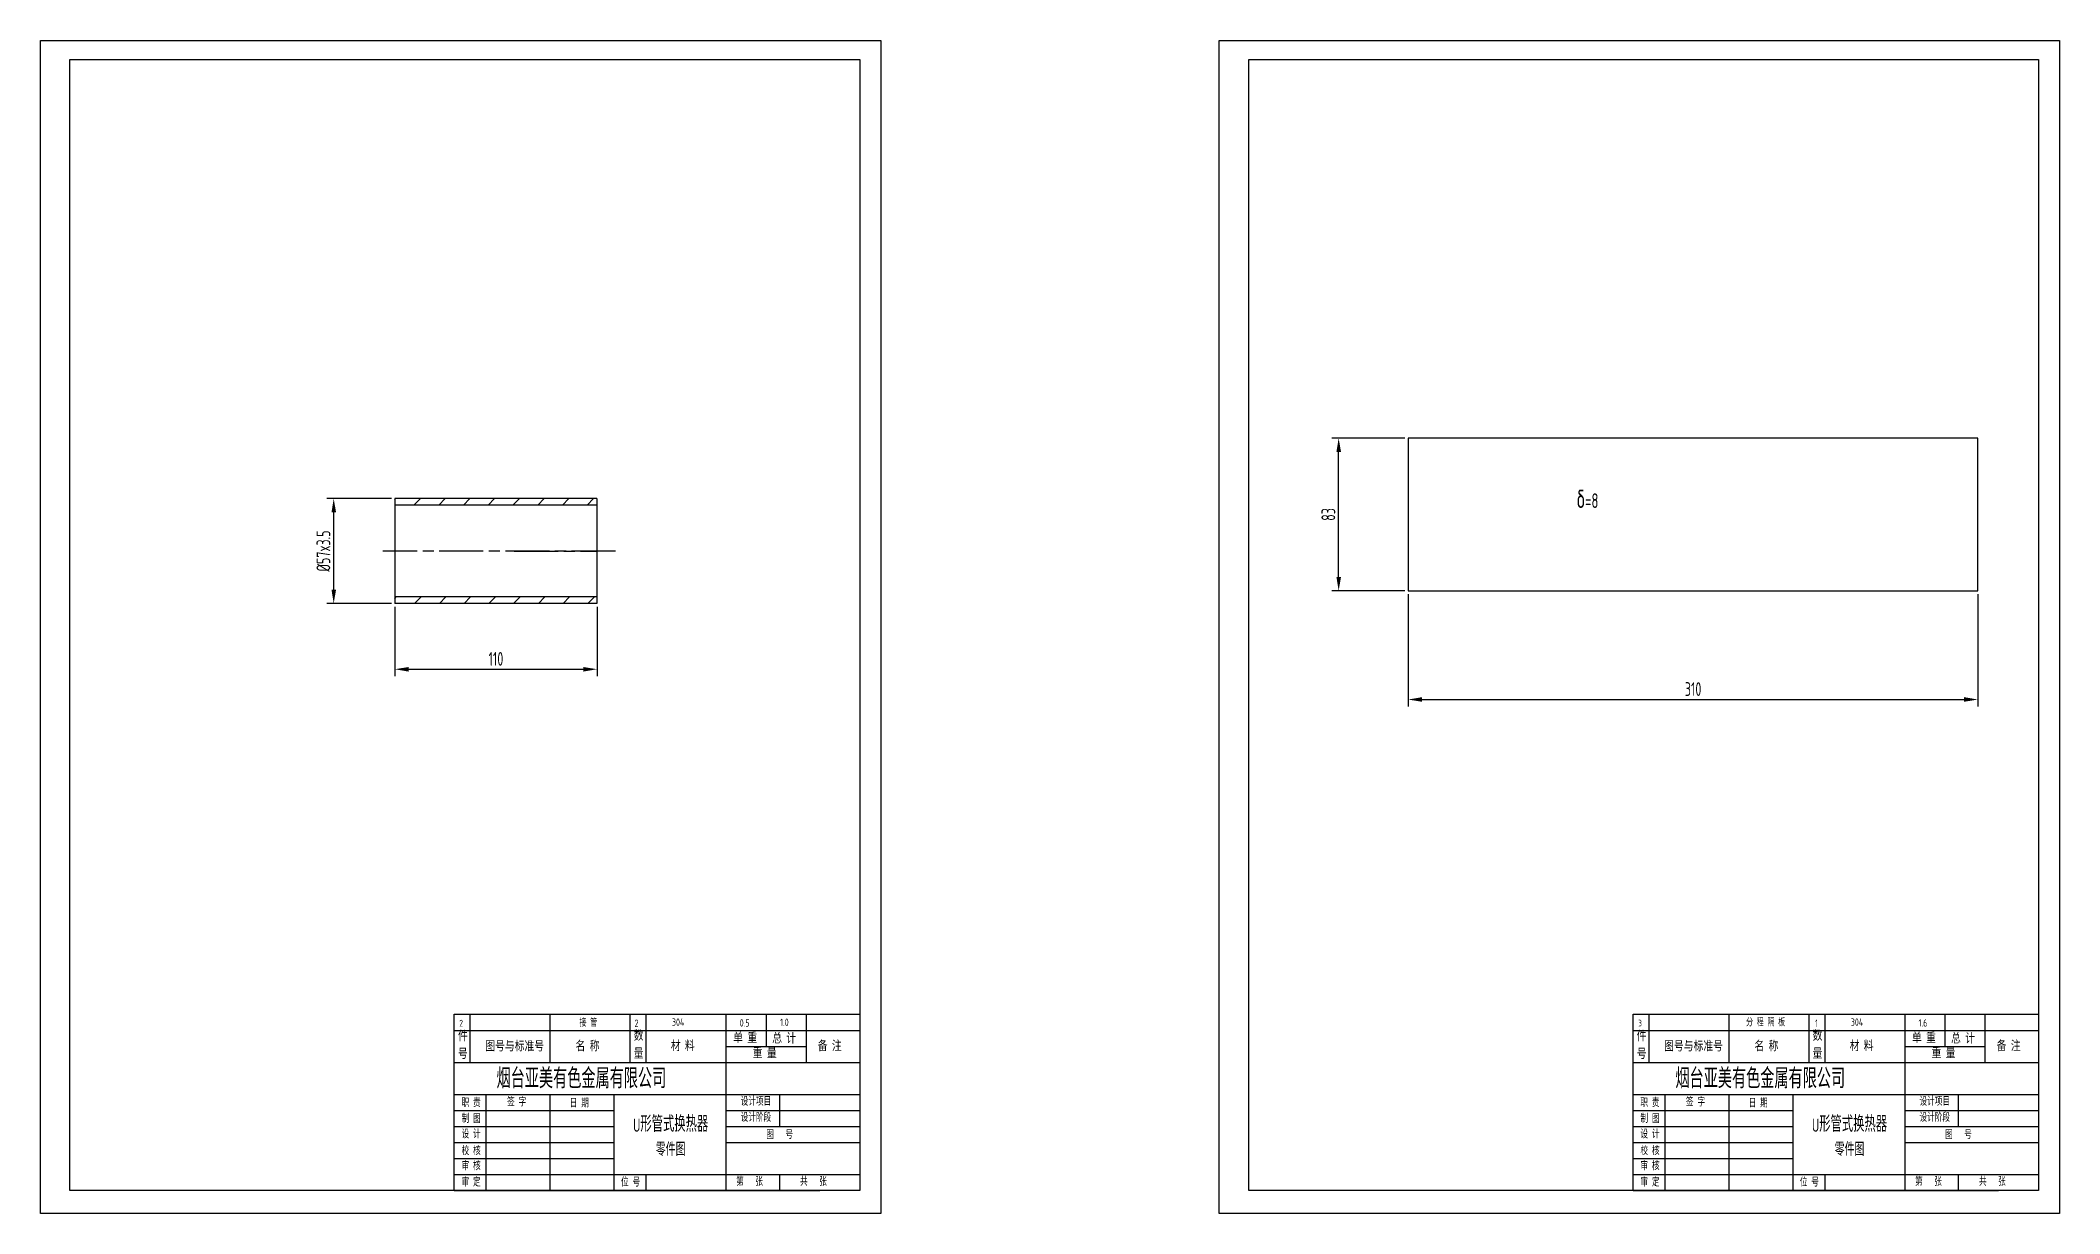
# Model space of a CAD drawing. Extents: x 1875 to 8428, y 2369 to 7964.
# Drawn here: x 3952 to 5051, y 3401 to 4039 of the extents above; entities that cross this region are included whole.
import ezdxf

# ---------------------------------------------------------------- set-up
doc = ezdxf.new("R2010")
doc.units = 0
doc.linetypes.add('ACAD_ISO08W100', pattern=[36, 24, -3, 6, -3])
doc.layers.get('DEFPOINTS').update_dxf_attribs({"linetype": 'CONTINUOUS'})
for name, color, linetype in [('中心线', 1, 'ACAD_ISO08W100'), ('实线', 6, 'CONTINUOUS'), ('文本', 4, 'CONTINUOUS'), ('标注', 3, 'CONTINUOUS')]:
    doc.layers.add(name, color=color, linetype=linetype)
doc.styles.get("Standard").update_dxf_attribs({"font": 'isocp.shx', "width": 0.707, "bigfont": 'hztxt.shx'})
doc.dimstyles.new('ISO-25', dxfattribs={"dimtxt": 2.5, "dimasz": 2.5, "dimexe": 1.25, "dimexo": 0.625, "dimtad": 1, "dimtxsty": 'STANDARD', "dimcen": 2.5, "dimazin": 3, "dimtfac": 1, "dimtmove": 0, "dimatfit": 3})

# ---------------------------------------------------------------- blocks, each defined once
blk = doc.blocks.new('*D47')
at = {"layer": 'DEFPOINTS', "color": 0}
for p in [(4145.2, 3732.8), (4255.2, 3732.8), (4255.2, 3697)]:
    blk.add_point(p, dxfattribs=at)
at = {"layer": '标注', "color": 3}
for p, q in [((4145.2, 3730.9), (4145.2, 3693.2)), ((4255.2, 3730.9), (4255.2, 3693.2)), ((4152.7, 3697), (4247.7, 3697))]:
    blk.add_line(p, q, dxfattribs=at)
for points in [[(4152.7, 3698.2), (4152.7, 3695.7), (4145.2, 3697)], [(4247.7, 3698.2), (4247.7, 3695.7), (4255.2, 3697)]]:
    blk.add_solid(points, dxfattribs=at)
at = {"layer": '标注', "color": 4, "insert": (4200.2, 3702.6), "char_height": 7.5, "attachment_point": 5}
blk.add_mtext('110', dxfattribs=at)
blk = doc.blocks.new('*D48')
at = {"layer": 'DEFPOINTS', "color": 0}
for p in [(4111.9, 3789.8), (4145.2, 3789.8), (4145.2, 3732.8)]:
    blk.add_point(p, dxfattribs=at)
at = {"layer": '标注', "color": 3}
for p, q in [((4143.3, 3789.8), (4108.2, 3789.8)), ((4111.9, 3740.3), (4111.9, 3782.3)), ((4143.3, 3732.8), (4108.2, 3732.8))]:
    blk.add_line(p, q, dxfattribs=at)
for points in [[(4110.7, 3782.3), (4113.2, 3782.3), (4111.9, 3789.8)], [(4110.7, 3740.3), (4113.2, 3740.3), (4111.9, 3732.8)]]:
    blk.add_solid(points, dxfattribs=at)
at = {"layer": '标注', "color": 4, "insert": (4106.3, 3761.3), "char_height": 7.5, "attachment_point": 5, "rotation": 90}
blk.add_mtext('%%c57x3.5', dxfattribs=at)
blk = doc.blocks.new('*D49')
at = {"layer": 'DEFPOINTS', "color": 0}
for p in [(4696.7, 3739.7), (5006.7, 3739.7), (5006.7, 3680.5)]:
    blk.add_point(p, dxfattribs=at)
at = {"layer": '标注', "color": 3}
for p, q in [((4696.7, 3737.8), (4696.7, 3676.8)), ((5006.7, 3737.8), (5006.7, 3676.8)), ((4704.2, 3680.5), (4999.2, 3680.5))]:
    blk.add_line(p, q, dxfattribs=at)
for points in [[(4704.2, 3681.8), (4704.2, 3679.3), (4696.7, 3680.5)], [(4999.2, 3681.8), (4999.2, 3679.3), (5006.7, 3680.5)]]:
    blk.add_solid(points, dxfattribs=at)
at = {"layer": '标注', "color": 4, "insert": (4851.7, 3686.2), "char_height": 7.5, "attachment_point": 5}
blk.add_mtext('310', dxfattribs=at)
blk = doc.blocks.new('*D50')
at = {"layer": 'DEFPOINTS', "color": 0}
for p in [(4658.8, 3822.7), (4696.7, 3822.7), (4696.7, 3739.7)]:
    blk.add_point(p, dxfattribs=at)
at = {"layer": '标注', "color": 3}
for p, q in [((4694.8, 3822.7), (4655.1, 3822.7)), ((4658.8, 3747.2), (4658.8, 3815.2)), ((4694.8, 3739.7), (4655.1, 3739.7))]:
    blk.add_line(p, q, dxfattribs=at)
for points in [[(4657.6, 3815.2), (4660.1, 3815.2), (4658.8, 3822.7)], [(4657.6, 3747.2), (4660.1, 3747.2), (4658.8, 3739.7)]]:
    blk.add_solid(points, dxfattribs=at)
at = {"layer": '标注', "color": 4, "insert": (4653.2, 3781.2), "char_height": 7.5, "attachment_point": 5, "rotation": 90}
blk.add_mtext('83', dxfattribs=at)

msp = doc.modelspace()

# ---------------------------------------------------------------- hatches: boundary and pattern name
at = {"layer": '实线'}
h = msp.add_hatch(dxfattribs=at)
h.set_pattern_fill('ANSI31', color=256, scale=3, style=0)
h.set_pattern_definition([(45, (-641.005, 0), (-6.735192, 6.735192), [])])
h.paths.add_polyline_path([(4145.162, 3789.804), (4145.162, 3786.304), (4255.162, 3786.304), (4255.162, 3789.804)])
h.paths.add_polyline_path([(4255.162, 3732.804), (4255.162, 3736.304), (4145.162, 3736.304), (4145.162, 3732.804)])

# ---------------------------------------------------------------- linework, layer by layer
at = {"layer": '中心线'}
for p, q in [((4265.325, 3761.304), (4138.701, 3761.304)), ((4210.134, 3761.304), (4255.162, 3761.304))]:
    msp.add_line(p, q, dxfattribs=at)
at = {"layer": '实线'}
for p, q in [((4145.162, 3789.804), (4145.162, 3732.804)), ((4255.162, 3789.804), (4145.162, 3789.804)), ((4255.162, 3786.304), (4145.162, 3786.304)), ((4255.162, 3789.804), (4255.162, 3732.804)), ((4255.162, 3736.304), (4145.162, 3736.304)), ((4255.162, 3732.804), (4145.162, 3732.804))]:
    msp.add_line(p, q, dxfattribs=at)
msp.add_lwpolyline([(4696.674, 3739.683), (5006.674, 3739.683), (5006.674, 3822.683), (4696.674, 3822.683)], close=True, dxfattribs=at)
at = {"layer": '标注'}
for p, q in [((4177.522, 3413.451), (4177.522, 3509.251)), ((4177.522, 3509.251), (4398.153, 3509.251)), ((4177.522, 3509.251), (4398.153, 3509.251)), ((4186.231, 3483.124), (4186.231, 3509.251)), ((4229.776, 3483.124), (4229.776, 3509.251)), ((4273.322, 3483.124), (4273.322, 3509.251)), ((4282.031, 3483.124), (4282.031, 3509.251)), ((4325.577, 3465.706), (4325.577, 3509.251)), ((4347.35, 3491.833), (4347.35, 3509.251)), ((4369.122, 3483.124), (4369.122, 3509.251)), ((4819.058, 3413.451), (4819.058, 3509.251)), ((4819.058, 3509.251), (5039.689, 3509.251)), ((4819.058, 3509.251), (5039.689, 3509.251)), ((4827.767, 3483.124), (4827.767, 3509.251)), ((4871.313, 3483.124), (4871.313, 3509.251)), ((4914.858, 3483.124), (4914.858, 3509.251)), ((4923.567, 3483.124), (4923.567, 3509.251)), ((4967.113, 3465.706), (4967.113, 3509.251)), ((4988.886, 3491.833), (4988.886, 3509.251)), ((5010.658, 3483.124), (5010.658, 3509.251)), ((4177.522, 3500.542), (4398.153, 3500.542)), ((4819.058, 3500.542), (5039.689, 3500.542)), ((4325.577, 3491.833), (4369.122, 3491.833)), ((4967.113, 3491.833), (5010.658, 3491.833)), ((4177.522, 3483.124), (4398.153, 3483.124)), ((4819.058, 3483.124), (5039.689, 3483.124)), ((4177.522, 3413.451), (4177.522, 3465.706)), ((4177.522, 3413.451), (4177.522, 3465.706)), ((4177.522, 3465.706), (4398.153, 3465.706)), ((4194.94, 3413.451), (4194.94, 3465.706)), ((4229.776, 3413.451), (4229.776, 3465.706)), ((4264.613, 3413.451), (4264.613, 3465.706)), ((4325.577, 3413.451), (4325.577, 3465.706)), ((4354.607, 3448.287), (4354.607, 3465.706)), ((4819.058, 3413.451), (4819.058, 3465.706)), ((4819.058, 3413.451), (4819.058, 3465.706)), ((4819.058, 3465.706), (5039.689, 3465.706)), ((4836.476, 3413.451), (4836.476, 3465.706)), ((4871.313, 3413.451), (4871.313, 3465.706)), ((4906.149, 3413.451), (4906.149, 3465.706)), ((4967.113, 3413.451), (4967.113, 3465.706)), ((4996.143, 3448.287), (4996.143, 3465.706)), ((4177.522, 3456.996), (4264.613, 3456.996)), ((4325.577, 3456.996), (4398.153, 3456.996)), ((4819.058, 3456.996), (4906.149, 3456.996)), ((4967.113, 3456.996), (5039.689, 3456.996)), ((4177.522, 3448.287), (4264.613, 3448.287)), ((4177.522, 3439.578), (4264.613, 3439.578)), ((4325.577, 3448.287), (4398.153, 3448.287)), ((4325.577, 3439.578), (4398.153, 3439.578)), ((4819.058, 3448.287), (4906.149, 3448.287)), ((4819.058, 3439.578), (4906.149, 3439.578)), ((4967.113, 3448.287), (5039.689, 3448.287)), ((4967.113, 3439.578), (5039.689, 3439.578)), ((4177.522, 3430.869), (4264.613, 3430.869)), ((4819.058, 3430.869), (4906.149, 3430.869)), ((4177.522, 3422.16), (4398.153, 3422.16)), ((4282.031, 3413.451), (4282.031, 3422.16)), ((4354.607, 3413.451), (4354.607, 3422.16)), ((4819.058, 3422.16), (5039.689, 3422.16)), ((4923.567, 3413.451), (4923.567, 3422.16)), ((4996.143, 3413.451), (4996.143, 3422.16)), ((4177.522, 3413.451), (4376.38, 3413.451)), ((4819.058, 3413.451), (5017.916, 3413.451))]:
    msp.add_line(p, q, dxfattribs=at)
for points in [[(3952.281, 4039.096), (4409.621, 4039.096), (4409.621, 3400.841), (3952.281, 3400.841)], [(4593.817, 4039.096), (5051.157, 4039.096), (5051.157, 3400.841), (4593.817, 3400.841)], [(3968.337, 4028.78), (4398.153, 4028.78), (4398.153, 3413.451), (3968.337, 3413.451)], [(4609.873, 4028.78), (5039.689, 4028.78), (5039.689, 3413.451), (4609.873, 3413.451)]]:
    msp.add_lwpolyline(points, close=True, dxfattribs=at)

# ---------------------------------------------------------------- texts
at = {"layer": '文本'}
for s, insert, char_height, width, attachment_point in [('2', (4180.284, 3506.277), 3.629, 11.67825, 1), ('接 管', (4245.635, 3506.614), 4, 181.11171, 1), ('2', (4275.681, 3506.405), 4, 21.38125, 1), ('304', (4295.987, 3507.011), 4, 89.92699, 1), ('0.5', (4332.867, 3506.583), 4, 83.00953, 1), ('1.0', (4354.863, 3506.907), 4, 99.35989, 1), ('3', (4821.82, 3506.277), 3.629, 11.67825, 1), ('分 程 隔 板', (4880.512, 3506.785), 4, 181.11171, 1), ('1', (4918.071, 3506.405), 4, 21.38125, 1), ('304', (4937.523, 3507.011), 4, 89.92699, 1), ('1.6', (4974.403, 3506.583), 4, 83.00953, 1), ('件\\P号', (4179.512, 3500.428), 5.806, 7.95157, 1), ('图号与标准号', (4194.393, 3494.871), 5.8061, 42.28311, 1), ('名 称', (4243.516, 3494.916), 5.8061, 59.49103, 1), ('数\\P量', (4275.188, 3500.633), 5.806, 7.95157, 1), ('材 料', (4295.347, 3495.016), 5.8061, 59.49103, 1), ('单 重', (4329.304, 3499.372), 5.8061, 59.49103, 1), ('总 计', (4350.555, 3499.141), 5.8061, 59.49103, 1), ('备 注', (4375.361, 3495.016), 5.8061, 59.49103, 1), ('件\\P号', (4821.048, 3500.428), 5.806, 7.95157, 1), ('图号与标准号', (4835.929, 3494.871), 5.8061, 42.28311, 1), ('名 称', (4885.052, 3494.916), 5.8061, 59.49103, 1), ('数\\P量', (4916.724, 3500.633), 5.806, 7.95157, 1), ('材 料', (4936.883, 3495.016), 5.8061, 59.49103, 1), ('单 重', (4970.84, 3499.372), 5.8061, 59.49103, 1), ('总 计', (4992.091, 3499.141), 5.8061, 59.49103, 1), ('备 注', (5016.897, 3495.016), 5.8061, 59.49103, 1), ('重 量', (4339.93, 3491.06), 5.8061, 59.49103, 1), ('重 量', (4981.466, 3491.06), 5.8061, 59.49103, 1), ('烟台亚美有色金属有限公司', (4200.529, 3479.89), 10.8864, 148.05504, 1), ('烟台亚美有色金属有限公司', (4842.065, 3479.89), 10.8864, 148.05504, 1), ('职 责', (4181.496, 3463.207), 4.3546, 28.30187, 1), ('签 字', (4206.26, 3463.602), 4.3546, 23.63471, 1), ('日 期', (4240.364, 3463.039), 4.3546, 23.91607, 1), ('设计项目', (4333.371, 3463.935), 4.3546, 29.0304, 1), ('职 责', (4823.032, 3463.207), 4.3546, 28.30187, 1), ('签 字', (4847.796, 3463.602), 4.3546, 23.63471, 1), ('日 期', (4881.9, 3463.039), 4.3546, 23.91607, 1), ('设计项目', (4974.907, 3463.935), 4.3546, 29.0304, 1), ('制 图', (4181.496, 3454.563), 4.3546, 28.30187, 1), ('{\\H0.8267x;U}形管式换热器\\P{\\H0.8333x;零件图}', (4295.29, 3454.044), 8.70912, 58.39624, 2), ('设计阶段', (4333.371, 3455.226), 4.3546, 29.0304, 1), ('制 图', (4823.032, 3454.563), 4.3546, 28.30187, 1), ('{\\H0.8267x;U}形管式换热器\\P{\\H0.8333x;零件图}', (4936.826, 3454.044), 8.70912, 58.39624, 2), ('设计阶段', (4974.907, 3455.226), 4.3546, 29.0304, 1), ('设 计', (4181.496, 3446.141), 4.3546, 28.30187, 1), ('图   号', (4347.31, 3445.788), 4.3546, 59.49103, 1), ('设 计', (4823.032, 3446.141), 4.3546, 28.30187, 1), ('图   号', (4988.846, 3445.788), 4.3546, 59.49103, 1), ('校 核', (4181.496, 3437.054), 4.3546, 28.30187, 1), ('审 核', (4181.496, 3428.854), 4.3546, 28.30187, 1), ('校 核', (4823.032, 3437.054), 4.3546, 28.30187, 1), ('审 核', (4823.032, 3428.854), 4.3546, 28.30187, 1), ('审 定', (4181.496, 3419.988), 4.3546, 28.30187, 1), ('位 号', (4268.238, 3419.973), 4.3546, 16.2908, 1), ('第   张', (4330.946, 3420.322), 4.3546, 59.49103, 1), ('共   张', (4365.732, 3420.322), 4.3546, 59.49103, 1), ('审 定', (4823.032, 3419.988), 4.3546, 28.30187, 1), ('位 号', (4909.774, 3419.973), 4.3546, 16.2908, 1), ('第   张', (4972.482, 3420.322), 4.3546, 59.49103, 1), ('共   张', (5007.268, 3420.322), 4.3546, 59.49103, 1)]:
    msp.add_mtext(s, dxfattribs=dict(at, insert=insert, char_height=char_height, width=width, attachment_point=attachment_point))
at = {"layer": '标注', "insert": (4788.297, 3794.691), "char_height": 8, "width": 10.46912, "attachment_point": 1}
msp.add_mtext('{\\H1.25x;\\C4;δ\\H0.8x;=8}', dxfattribs=at)

# ---------------------------------------------------------------- dimensions: what is measured, and where the dimension line sits
at = {"layer": '标注'}
dim = msp.add_linear_dim(base=(4658.802, 3822.683), p1=(4696.674, 3739.683), p2=(4696.674, 3822.683), angle=90, dimstyle='ISO-25', override={"dimscale": 3, "dimdsep": 46, "dimclrd": 3, "dimclre": 3, "dimclrt": 4}, dxfattribs=at)
dim.commit()
dim.dimension.update_dxf_attribs({"geometry": '*D50', "text_midpoint": (4653.177, 3781.183)})
dim = msp.add_linear_dim(base=(4111.947, 3789.804), p1=(4145.162, 3732.804), p2=(4145.162, 3789.804), angle=90, text='%%c57x3.5', dimstyle='ISO-25', override={"dimscale": 3, "dimdsep": 46, "dimclrd": 3, "dimclre": 3, "dimclrt": 4}, dxfattribs=at)
dim.commit()
dim.dimension.update_dxf_attribs({"geometry": '*D48', "text_midpoint": (4106.322, 3761.304)})
for base, p1, p2, picture, middle in [((5006.674, 3680.525), (4696.674, 3739.683), (5006.674, 3739.683), '*D49', (4851.674, 3686.15)), ((4255.162, 3696.987), (4145.162, 3732.804), (4255.162, 3732.804), '*D47', (4200.162, 3702.612))]:
    dim = msp.add_linear_dim(base=base, p1=p1, p2=p2, dimstyle='ISO-25', override={"dimscale": 3, "dimdsep": 46, "dimclrd": 3, "dimclre": 3, "dimclrt": 4}, dxfattribs=at)
    dim.commit()
    dim.dimension.update_dxf_attribs({"geometry": picture, "text_midpoint": middle})

doc.saveas('drawing.dxf')
